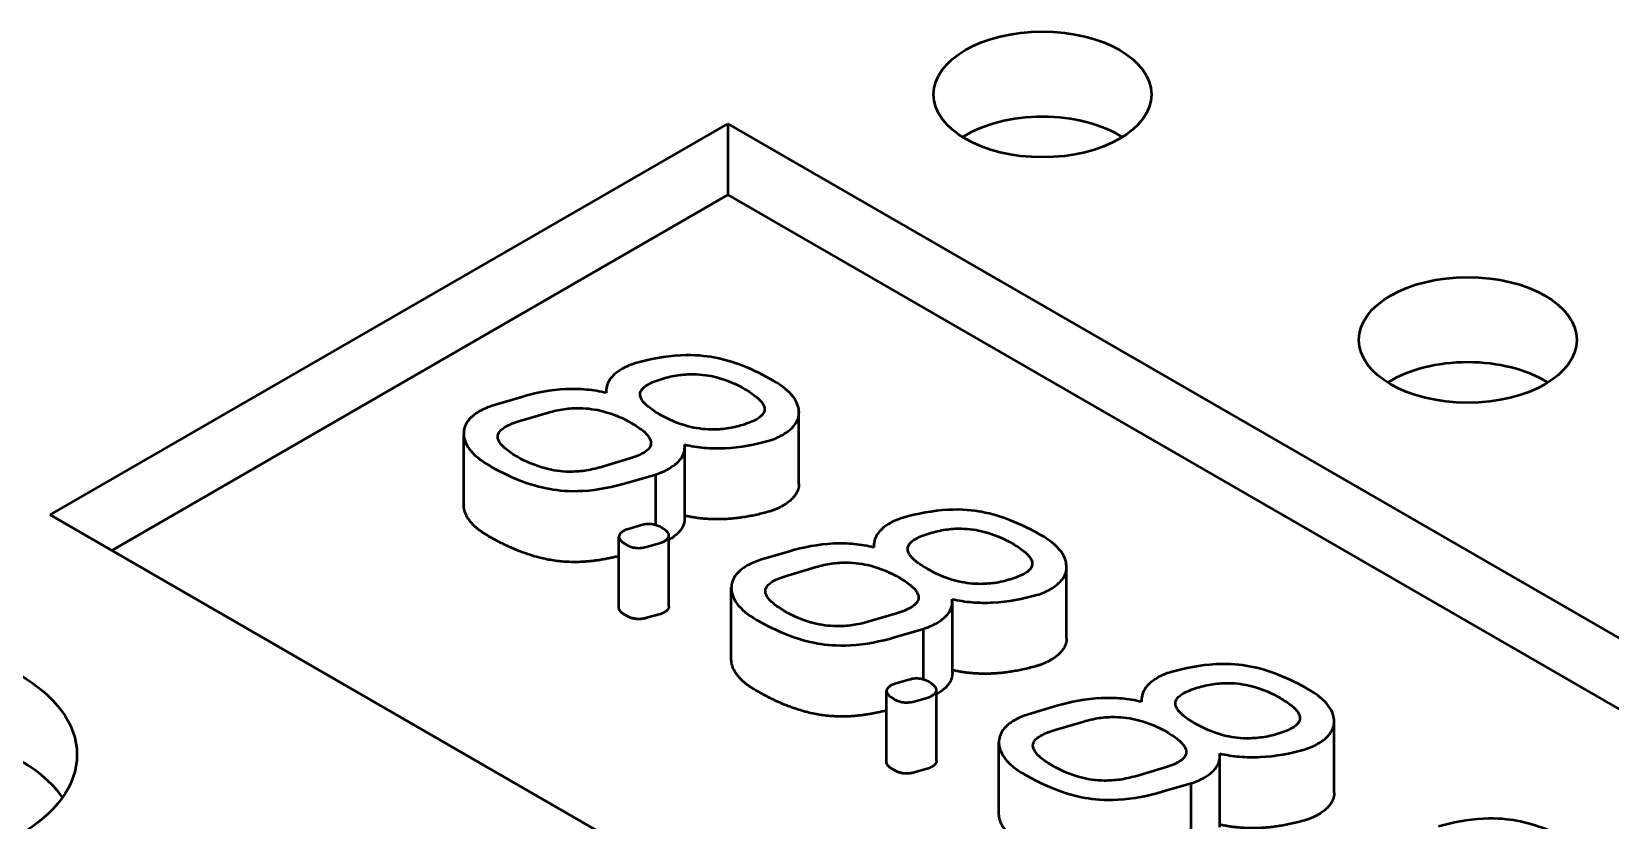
# Model space of a CAD drawing. Header units: millimetres. Extents: x 2121 to 4904, y 892 to 1933.
# Drawn here: x 3122.49 to 3136.08, y 1711.74 to 1718.53 of the extents above; entities that cross this region are included whole.
import ezdxf

# ---------------------------------------------------------------- set-up
doc = ezdxf.new("R2010")
doc.units = ezdxf.units.MM
doc.header["$LTSCALE"] = 1.8
doc.layers.add('외형선(ISO)', color=7, linetype='Continuous', lineweight=50)

msp = doc.modelspace()

# ---------------------------------------------------------------- linework, layer by layer
at = {"layer": '외형선(ISO)', "color": 7}
for p, q in [((3122.65, 1714.37), (3128.484, 1717.739)), ((3128.484, 1717.739), (3141.742, 1710.084)), ((3128.484, 1717.739), (3128.484, 1717.126)), ((3123.181, 1714.064), (3128.484, 1717.126)), ((3128.484, 1717.126), (3141.212, 1709.778)), ((3127.438, 1715.42), (3127.438, 1715.435)), ((3126.71, 1715.385), (3126.463, 1715.312)), ((3126.693, 1715.179), (3126.941, 1715.252)), ((3129.097, 1714.638), (3129.097, 1715.251)), ((3126.21, 1714.46), (3126.21, 1715.072)), ((3128.113, 1714.341), (3128.113, 1714.953)), ((3127.633, 1714.852), (3127.386, 1714.779)), ((3127.616, 1714.646), (3127.865, 1714.719)), ((3127.865, 1714.281), (3127.865, 1714.719)), ((3135.909, 1706.716), (3122.65, 1714.37)), ((3127.74, 1714.281), (3127.619, 1714.245)), ((3127.977, 1713.58), (3127.977, 1714.192)), ((3127.547, 1713.57), (3127.547, 1714.183)), ((3127.784, 1714.094), (3127.906, 1714.129)), ((3129.015, 1714.055), (3128.767, 1713.982)), ((3129.742, 1714.09), (3129.742, 1714.104)), ((3128.998, 1713.849), (3129.245, 1713.922)), ((3131.402, 1713.308), (3131.402, 1713.92)), ((3128.514, 1713.13), (3128.514, 1713.742)), ((3127.906, 1713.516), (3127.784, 1713.482)), ((3129.937, 1713.522), (3129.69, 1713.449)), ((3130.418, 1713.01), (3130.418, 1713.623)), ((3129.92, 1713.316), (3130.169, 1713.388)), ((3130.169, 1712.951), (3130.169, 1713.388)), ((3129.851, 1712.24), (3129.851, 1712.852)), ((3130.044, 1712.95), (3129.923, 1712.914)), ((3130.281, 1712.249), (3130.281, 1712.862)), ((3130.089, 1712.764), (3130.211, 1712.798)), ((3131.319, 1712.724), (3131.072, 1712.651)), ((3132.046, 1712.759), (3132.046, 1712.774)), ((3131.302, 1712.518), (3131.549, 1712.591)), ((3133.706, 1711.977), (3133.706, 1712.59)), ((3130.819, 1711.799), (3130.819, 1712.411)), ((3132.722, 1711.68), (3132.722, 1712.292)), ((3130.211, 1712.186), (3130.089, 1712.151)), ((3132.242, 1712.192), (3131.994, 1712.118)), ((3132.225, 1711.986), (3132.473, 1712.058)), ((3132.473, 1711.621), (3132.473, 1712.058))]:
    msp.add_line(p, q, dxfattribs=at)
for centre, major_axis in [((3131.194, 1717.992), (0.938, 0)), ((3134.856, 1715.877), (0.938, 0)), ((3121.192, 1712.304), (1.688, 0))]:
    msp.add_ellipse(centre, major_axis=major_axis, ratio=0.57735, dxfattribs=at)
for centre, major_axis, start_param, end_param in [((3131.194, 1717.257), (-0.938, 0), 3.887751, 5.537027), ((3134.856, 1715.143), (-0.938, 0), 3.887751, 5.537027), ((3121.192, 1711.569), (1.688, 0), 0.386689, 1.273311)]:
    msp.add_ellipse(centre, major_axis=major_axis, ratio=0.57735, start_param=start_param, end_param=end_param, dxfattribs=at)
for points, degree, knots in [([(3128.877, 1715.526), (3128.797, 1715.572), (3128.709, 1715.617), (3128.537, 1715.684), (3128.453, 1715.71), (3128.296, 1715.738), (3128.201, 1715.75), (3127.942, 1715.737), (3127.811, 1715.711), (3127.69, 1715.676)], 3, [-0.2492526, -0.2492526, -0.2492526, -0.2492526, -0.1695753, -0.1695753, -0.1037794, -0.1037794, -0.0540017, -0.0540017, 0, 0, 0, 0]), ([(3127.574, 1715.627), (3127.55, 1715.613), (3127.528, 1715.598), (3127.492, 1715.566), (3127.477, 1715.549), (3127.443, 1715.495), (3127.435, 1715.458), (3127.438, 1715.42)], 3, [-0.05306697, -0.05306697, -0.05306697, -0.05306697, -0.03943906, -0.03943906, -0.02626191, -0.02626191, 0, 0, 0, 0]), ([(3127.69, 1715.676), (3127.67, 1715.67), (3127.65, 1715.664), (3127.611, 1715.647), (3127.592, 1715.637), (3127.574, 1715.627)], 3, [-0.01923036, -0.01923036, -0.01923036, -0.01923036, -0.01013747, -0.01013747, 0, 0, 0, 0]), ([(3127.92, 1715.543), (3127.964, 1715.556), (3128.009, 1715.567), (3128.101, 1715.58), (3128.145, 1715.583), (3128.259, 1715.581), (3128.325, 1715.572), (3128.479, 1715.532), (3128.56, 1715.495), (3128.631, 1715.454)], 3, [-0.1051104, -0.1051104, -0.1051104, -0.1051104, -0.0856042, -0.0856042, -0.0673949, -0.0673949, -0.040092, -0.040092, 0, 0, 0, 0]), ([(3127.438, 1715.42), (3127.384, 1715.434), (3127.327, 1715.443), (3127.21, 1715.454), (3127.15, 1715.455), (3126.958, 1715.446), (3126.829, 1715.42), (3126.71, 1715.385)], 3, [-0.100957, -0.100957, -0.100957, -0.100957, -0.0772493, -0.0772493, -0.0533747, -0.0533747, 0, 0, 0, 0]), ([(3127.897, 1715.235), (3127.863, 1715.255), (3127.829, 1715.277), (3127.779, 1715.318), (3127.758, 1715.339), (3127.736, 1715.375), (3127.73, 1715.391), (3127.73, 1715.422), (3127.735, 1715.436), (3127.758, 1715.467), (3127.776, 1715.481), (3127.798, 1715.494)], 3, [-0.06908407, -0.06908407, -0.06908407, -0.06908407, -0.0495896, -0.0495896, -0.03407812, -0.03407812, -0.02283564, -0.02283564, -0.01249575, -0.01249575, 0, 0, 0, 0]), ([(3127.798, 1715.494), (3127.814, 1715.503), (3127.832, 1715.511), (3127.873, 1715.528), (3127.897, 1715.536), (3127.92, 1715.543)], 3, [-0.01971232, -0.01971232, -0.01971232, -0.01971232, -0.0107891, -0.0107891, 0, 0, 0, 0]), ([(3128.631, 1715.454), (3128.666, 1715.434), (3128.701, 1715.411), (3128.752, 1715.369), (3128.773, 1715.349), (3128.795, 1715.312), (3128.801, 1715.296), (3128.801, 1715.265), (3128.796, 1715.251), (3128.774, 1715.22), (3128.755, 1715.206), (3128.733, 1715.193)], 3, [-0.06957685, -0.06957685, -0.06957685, -0.06957685, -0.04972908, -0.04972908, -0.03398166, -0.03398166, -0.02271437, -0.02271437, -0.01241075, -0.01241075, 0, 0, 0, 0]), ([(3128.957, 1715.06), (3129.003, 1715.087), (3129.04, 1715.117), (3129.087, 1715.184), (3129.098, 1715.218), (3129.097, 1715.284), (3129.089, 1715.33), (3129.01, 1715.438), (3128.949, 1715.485), (3128.877, 1715.526)], 3, [-0.1759804, -0.1759804, -0.1759804, -0.1759804, -0.1269658, -0.1269658, -0.0809876, -0.0809876, -0.0404742, -0.0404742, 0, 0, 0, 0]), ([(3126.463, 1715.312), (3126.442, 1715.306), (3126.422, 1715.299), (3126.383, 1715.282), (3126.365, 1715.273), (3126.347, 1715.263)], 3, [-0.01927353, -0.01927353, -0.01927353, -0.01927353, -0.00987909, -0.00987909, 0, 0, 0, 0]), ([(3126.941, 1715.252), (3126.984, 1715.265), (3127.029, 1715.275), (3127.12, 1715.288), (3127.164, 1715.291), (3127.279, 1715.289), (3127.346, 1715.279), (3127.502, 1715.239), (3127.584, 1715.202), (3127.656, 1715.16)], 3, [-0.1057103, -0.1057103, -0.1057103, -0.1057103, -0.0864105, -0.0864105, -0.0683639, -0.0683639, -0.0405221, -0.0405221, 0, 0, 0, 0]), ([(3126.347, 1715.263), (3126.303, 1715.237), (3126.268, 1715.208), (3126.22, 1715.142), (3126.21, 1715.107), (3126.21, 1715.038), (3126.218, 1714.992), (3126.297, 1714.885), (3126.357, 1714.838), (3126.427, 1714.797)], 3, [-0.1709096, -0.1709096, -0.1709096, -0.1709096, -0.125717, -0.125717, -0.0805637, -0.0805637, -0.0399393, -0.0399393, 0, 0, 0, 0]), ([(3126.571, 1715.13), (3126.588, 1715.14), (3126.606, 1715.148), (3126.647, 1715.165), (3126.67, 1715.172), (3126.693, 1715.179)], 3, [-0.01989755, -0.01989755, -0.01989755, -0.01989755, -0.01044879, -0.01044879, 0, 0, 0, 0]), ([(3127.656, 1715.16), (3127.69, 1715.14), (3127.724, 1715.119), (3127.775, 1715.077), (3127.795, 1715.057), (3127.817, 1715.021), (3127.823, 1715.005), (3127.823, 1714.974), (3127.818, 1714.959), (3127.796, 1714.929), (3127.777, 1714.914), (3127.755, 1714.902)], 3, [-0.06908407, -0.06908407, -0.06908407, -0.06908407, -0.0495896, -0.0495896, -0.03407812, -0.03407812, -0.02283564, -0.02283564, -0.01249575, -0.01249575, 0, 0, 0, 0]), ([(3128.611, 1715.144), (3128.568, 1715.131), (3128.523, 1715.121), (3128.431, 1715.107), (3128.387, 1715.104), (3128.272, 1715.106), (3128.207, 1715.116), (3128.052, 1715.156), (3127.969, 1715.194), (3127.897, 1715.235)], 3, [-0.105604, -0.105604, -0.105604, -0.105604, -0.0861489, -0.0861489, -0.0679576, -0.0679576, -0.0405215, -0.0405215, 0, 0, 0, 0]), ([(3128.733, 1715.193), (3128.718, 1715.184), (3128.699, 1715.176), (3128.659, 1715.16), (3128.635, 1715.152), (3128.611, 1715.144)], 3, [-0.01971232, -0.01971232, -0.01971232, -0.01971232, -0.0107891, -0.0107891, 0, 0, 0, 0]), ([(3126.673, 1714.869), (3126.638, 1714.89), (3126.604, 1714.912), (3126.552, 1714.954), (3126.532, 1714.974), (3126.509, 1715.011), (3126.503, 1715.027), (3126.504, 1715.058), (3126.509, 1715.073), (3126.531, 1715.103), (3126.549, 1715.117), (3126.571, 1715.13)], 3, [-0.06957685, -0.06957685, -0.06957685, -0.06957685, -0.04972908, -0.04972908, -0.03398166, -0.03398166, -0.02271437, -0.02271437, -0.01241075, -0.01241075, 0, 0, 0, 0]), ([(3128.112, 1714.976), (3128.167, 1714.963), (3128.224, 1714.954), (3128.341, 1714.944), (3128.401, 1714.943), (3128.593, 1714.952), (3128.722, 1714.977), (3128.842, 1715.011)], 3, [-0.1009025, -0.1009025, -0.1009025, -0.1009025, -0.0772262, -0.0772262, -0.0533057, -0.0533057, 0, 0, 0, 0]), ([(3128.842, 1715.011), (3128.862, 1715.017), (3128.882, 1715.024), (3128.921, 1715.041), (3128.94, 1715.05), (3128.957, 1715.06)], 3, [-0.01925722, -0.01925722, -0.01925722, -0.01925722, -0.01001082, -0.01001082, 0, 0, 0, 0]), ([(3127.755, 1714.902), (3127.738, 1714.892), (3127.72, 1714.883), (3127.679, 1714.867), (3127.656, 1714.859), (3127.633, 1714.852)], 3, [-0.01989755, -0.01989755, -0.01989755, -0.01989755, -0.01044879, -0.01044879, 0, 0, 0, 0]), ([(3127.979, 1714.769), (3128.005, 1714.783), (3128.028, 1714.8), (3128.066, 1714.834), (3128.08, 1714.852), (3128.111, 1714.905), (3128.117, 1714.94), (3128.112, 1714.976)], 3, [-0.05306065, -0.05306065, -0.05306065, -0.05306065, -0.03856375, -0.03856375, -0.02470731, -0.02470731, 0, 0, 0, 0]), ([(3126.427, 1714.797), (3126.509, 1714.75), (3126.6, 1714.704), (3126.776, 1714.636), (3126.863, 1714.61), (3127.024, 1714.581), (3127.118, 1714.571), (3127.369, 1714.585), (3127.498, 1714.612), (3127.616, 1714.646)], 3, [-0.2396282, -0.2396282, -0.2396282, -0.2396282, -0.1637242, -0.1637242, -0.1009864, -0.1009864, -0.0530192, -0.0530192, 0, 0, 0, 0]), ([(3127.386, 1714.779), (3127.342, 1714.767), (3127.297, 1714.757), (3127.206, 1714.744), (3127.162, 1714.741), (3127.047, 1714.742), (3126.981, 1714.752), (3126.826, 1714.792), (3126.744, 1714.829), (3126.673, 1714.869)], 3, [-0.1052151, -0.1052151, -0.1052151, -0.1052151, -0.0858617, -0.0858617, -0.0677944, -0.0677944, -0.0400855, -0.0400855, 0, 0, 0, 0]), ([(3127.865, 1714.719), (3127.885, 1714.725), (3127.905, 1714.732), (3127.943, 1714.749), (3127.962, 1714.759), (3127.979, 1714.769)], 3, [-0.01920575, -0.01920575, -0.01920575, -0.01920575, -0.00986769, -0.00986769, 0, 0, 0, 0]), ([(3126.427, 1714.185), (3126.234, 1714.296), (3126.21, 1714.444), (3126.21, 1714.46)], 2, [0, 0, 0, 1, 1.121739, 1.121739, 1.121739]), ([(3129.994, 1714.346), (3129.974, 1714.34), (3129.954, 1714.333), (3129.916, 1714.317), (3129.896, 1714.307), (3129.879, 1714.297)], 3, [-0.01923036, -0.01923036, -0.01923036, -0.01923036, -0.01013747, -0.01013747, 0, 0, 0, 0]), ([(3131.181, 1714.196), (3131.101, 1714.242), (3131.013, 1714.286), (3130.842, 1714.353), (3130.757, 1714.379), (3130.601, 1714.408), (3130.505, 1714.42), (3130.247, 1714.406), (3130.115, 1714.38), (3129.994, 1714.346)], 3, [-0.2492526, -0.2492526, -0.2492526, -0.2492526, -0.1695753, -0.1695753, -0.1037794, -0.1037794, -0.0540017, -0.0540017, 0, 0, 0, 0]), ([(3127.588, 1714.232), (3127.58, 1714.228), (3127.572, 1714.222), (3127.56, 1714.212), (3127.556, 1714.207), (3127.548, 1714.194), (3127.546, 1714.186), (3127.548, 1714.169), (3127.553, 1714.161), (3127.572, 1714.139), (3127.59, 1714.126), (3127.608, 1714.115)], 3, [-0.03089014, -0.03089014, -0.03089014, -0.03089014, -0.0262839, -0.0262839, -0.02217317, -0.02217317, -0.01685765, -0.01685765, -0.01049185, -0.01049185, 0, 0, 0, 0]), ([(3127.619, 1714.245), (3127.614, 1714.244), (3127.609, 1714.242), (3127.599, 1714.238), (3127.593, 1714.235), (3127.588, 1714.232)], 3, [-0.004992203, -0.004992203, -0.004992203, -0.004992203, -0.002805938, -0.002805938, 0, 0, 0, 0]), ([(3127.916, 1714.259), (3127.904, 1714.266), (3127.892, 1714.272), (3127.866, 1714.281), (3127.854, 1714.285), (3127.825, 1714.29), (3127.809, 1714.291), (3127.774, 1714.289), (3127.756, 1714.286), (3127.74, 1714.281)], 3, [-0.02611737, -0.02611737, -0.02611737, -0.02611737, -0.01964564, -0.01964564, -0.01398276, -0.01398276, -0.0075646, -0.0075646, 0, 0, 0, 0]), ([(3127.936, 1714.142), (3127.944, 1714.147), (3127.952, 1714.152), (3127.964, 1714.163), (3127.968, 1714.168), (3127.976, 1714.181), (3127.978, 1714.188), (3127.976, 1714.205), (3127.971, 1714.214), (3127.952, 1714.236), (3127.934, 1714.248), (3127.916, 1714.259)], 3, [-0.03089014, -0.03089014, -0.03089014, -0.03089014, -0.0262839, -0.0262839, -0.02217317, -0.02217317, -0.01685765, -0.01685765, -0.01049185, -0.01049185, 0, 0, 0, 0]), ([(3129.879, 1714.297), (3129.854, 1714.283), (3129.833, 1714.268), (3129.796, 1714.235), (3129.782, 1714.218), (3129.748, 1714.165), (3129.74, 1714.127), (3129.743, 1714.09)], 3, [-0.05306697, -0.05306697, -0.05306697, -0.05306697, -0.03943906, -0.03943906, -0.02626191, -0.02626191, 0, 0, 0, 0]), ([(3130.103, 1714.164), (3130.118, 1714.173), (3130.136, 1714.181), (3130.177, 1714.197), (3130.201, 1714.205), (3130.225, 1714.213)], 3, [-0.01971232, -0.01971232, -0.01971232, -0.01971232, -0.0107891, -0.0107891, 0, 0, 0, 0]), ([(3130.225, 1714.213), (3130.268, 1714.226), (3130.313, 1714.236), (3130.405, 1714.25), (3130.45, 1714.253), (3130.564, 1714.251), (3130.629, 1714.241), (3130.783, 1714.202), (3130.865, 1714.164), (3130.936, 1714.123)], 3, [-0.1051104, -0.1051104, -0.1051104, -0.1051104, -0.0856042, -0.0856042, -0.0673949, -0.0673949, -0.040092, -0.040092, 0, 0, 0, 0]), ([(3131.262, 1713.73), (3131.307, 1713.756), (3131.344, 1713.786), (3131.392, 1713.853), (3131.402, 1713.887), (3131.401, 1713.953), (3131.393, 1714), (3131.314, 1714.107), (3131.253, 1714.154), (3131.181, 1714.196)], 3, [-0.1759804, -0.1759804, -0.1759804, -0.1759804, -0.1269658, -0.1269658, -0.0809876, -0.0809876, -0.0404742, -0.0404742, 0, 0, 0, 0]), ([(3127.547, 1714.015), (3127.255, 1713.941), (3126.73, 1714.01), (3126.427, 1714.185)], 2, [0.104573, 0.104573, 0.104573, 1, 2, 2, 2]), ([(3127.608, 1714.115), (3127.619, 1714.109), (3127.631, 1714.103), (3127.655, 1714.094), (3127.667, 1714.091), (3127.696, 1714.085), (3127.712, 1714.084), (3127.748, 1714.086), (3127.767, 1714.089), (3127.784, 1714.094)], 3, [-0.02605506, -0.02605506, -0.02605506, -0.02605506, -0.01989248, -0.01989248, -0.01444439, -0.01444439, -0.0078256, -0.0078256, 0, 0, 0, 0]), ([(3127.906, 1714.129), (3127.911, 1714.13), (3127.916, 1714.132), (3127.925, 1714.136), (3127.931, 1714.139), (3127.936, 1714.142)], 3, [-0.004892519, -0.004892519, -0.004892519, -0.004892519, -0.002791626, -0.002791626, 0, 0, 0, 0]), ([(3129.743, 1714.09), (3129.688, 1714.103), (3129.632, 1714.113), (3129.514, 1714.124), (3129.455, 1714.125), (3129.262, 1714.116), (3129.133, 1714.09), (3129.015, 1714.055)], 3, [-0.100957, -0.100957, -0.100957, -0.100957, -0.0772493, -0.0772493, -0.0533747, -0.0533747, 0, 0, 0, 0]), ([(3130.202, 1713.905), (3130.167, 1713.925), (3130.133, 1713.947), (3130.083, 1713.988), (3130.063, 1714.008), (3130.04, 1714.044), (3130.035, 1714.06), (3130.035, 1714.092), (3130.04, 1714.106), (3130.062, 1714.136), (3130.081, 1714.151), (3130.103, 1714.164)], 3, [-0.06908407, -0.06908407, -0.06908407, -0.06908407, -0.0495896, -0.0495896, -0.03407812, -0.03407812, -0.02283564, -0.02283564, -0.01249575, -0.01249575, 0, 0, 0, 0]), ([(3130.936, 1714.123), (3130.971, 1714.103), (3131.005, 1714.081), (3131.056, 1714.039), (3131.077, 1714.018), (3131.1, 1713.982), (3131.105, 1713.966), (3131.105, 1713.935), (3131.1, 1713.92), (3131.078, 1713.89), (3131.06, 1713.876), (3131.038, 1713.863)], 3, [-0.06957685, -0.06957685, -0.06957685, -0.06957685, -0.04972908, -0.04972908, -0.03398166, -0.03398166, -0.02271437, -0.02271437, -0.01241075, -0.01241075, 0, 0, 0, 0]), ([(3128.651, 1713.933), (3128.607, 1713.907), (3128.572, 1713.878), (3128.524, 1713.811), (3128.514, 1713.776), (3128.515, 1713.708), (3128.523, 1713.661), (3128.601, 1713.554), (3128.661, 1713.508), (3128.732, 1713.467)], 3, [-0.1709096, -0.1709096, -0.1709096, -0.1709096, -0.125717, -0.125717, -0.0805637, -0.0805637, -0.0399393, -0.0399393, 0, 0, 0, 0]), ([(3128.767, 1713.982), (3128.746, 1713.976), (3128.726, 1713.968), (3128.688, 1713.952), (3128.669, 1713.943), (3128.651, 1713.933)], 3, [-0.01927353, -0.01927353, -0.01927353, -0.01927353, -0.00987909, -0.00987909, 0, 0, 0, 0]), ([(3129.245, 1713.922), (3129.288, 1713.934), (3129.333, 1713.945), (3129.424, 1713.957), (3129.468, 1713.96), (3129.583, 1713.959), (3129.65, 1713.949), (3129.806, 1713.909), (3129.889, 1713.871), (3129.96, 1713.83)], 3, [-0.1057103, -0.1057103, -0.1057103, -0.1057103, -0.0864105, -0.0864105, -0.0683639, -0.0683639, -0.0405221, -0.0405221, 0, 0, 0, 0]), ([(3128.978, 1713.539), (3128.943, 1713.559), (3128.908, 1713.582), (3128.857, 1713.624), (3128.836, 1713.644), (3128.814, 1713.681), (3128.808, 1713.697), (3128.808, 1713.728), (3128.813, 1713.742), (3128.835, 1713.772), (3128.854, 1713.787), (3128.876, 1713.8)], 3, [-0.06957685, -0.06957685, -0.06957685, -0.06957685, -0.04972908, -0.04972908, -0.03398166, -0.03398166, -0.02271437, -0.02271437, -0.01241075, -0.01241075, 0, 0, 0, 0]), ([(3128.876, 1713.8), (3128.892, 1713.809), (3128.911, 1713.818), (3128.951, 1713.834), (3128.974, 1713.842), (3128.998, 1713.849)], 3, [-0.01989755, -0.01989755, -0.01989755, -0.01989755, -0.01044879, -0.01044879, 0, 0, 0, 0]), ([(3129.96, 1713.83), (3129.995, 1713.81), (3130.029, 1713.788), (3130.079, 1713.747), (3130.099, 1713.727), (3130.122, 1713.69), (3130.127, 1713.674), (3130.127, 1713.643), (3130.122, 1713.629), (3130.1, 1713.598), (3130.081, 1713.584), (3130.059, 1713.571)], 3, [-0.06908407, -0.06908407, -0.06908407, -0.06908407, -0.0495896, -0.0495896, -0.03407812, -0.03407812, -0.02283564, -0.02283564, -0.01249575, -0.01249575, 0, 0, 0, 0]), ([(3130.916, 1713.814), (3130.872, 1713.801), (3130.827, 1713.79), (3130.736, 1713.777), (3130.691, 1713.774), (3130.577, 1713.776), (3130.511, 1713.786), (3130.356, 1713.826), (3130.273, 1713.864), (3130.202, 1713.905)], 3, [-0.105604, -0.105604, -0.105604, -0.105604, -0.0861489, -0.0861489, -0.0679576, -0.0679576, -0.0405215, -0.0405215, 0, 0, 0, 0]), ([(3131.038, 1713.863), (3131.022, 1713.854), (3131.004, 1713.846), (3130.963, 1713.829), (3130.939, 1713.821), (3130.916, 1713.814)], 3, [-0.01971232, -0.01971232, -0.01971232, -0.01971232, -0.0107891, -0.0107891, 0, 0, 0, 0]), ([(3130.416, 1713.645), (3130.471, 1713.632), (3130.528, 1713.623), (3130.646, 1713.613), (3130.705, 1713.612), (3130.898, 1713.622), (3131.026, 1713.647), (3131.146, 1713.681)], 3, [-0.1009025, -0.1009025, -0.1009025, -0.1009025, -0.0772262, -0.0772262, -0.0533057, -0.0533057, 0, 0, 0, 0]), ([(3131.146, 1713.681), (3131.167, 1713.687), (3131.186, 1713.694), (3131.225, 1713.71), (3131.244, 1713.72), (3131.262, 1713.73)], 3, [-0.01925722, -0.01925722, -0.01925722, -0.01925722, -0.01001082, -0.01001082, 0, 0, 0, 0]), ([(3129.69, 1713.449), (3129.647, 1713.436), (3129.602, 1713.426), (3129.511, 1713.413), (3129.466, 1713.41), (3129.351, 1713.412), (3129.285, 1713.421), (3129.13, 1713.461), (3129.048, 1713.498), (3128.978, 1713.539)], 3, [-0.1052151, -0.1052151, -0.1052151, -0.1052151, -0.0858617, -0.0858617, -0.0677944, -0.0677944, -0.0400855, -0.0400855, 0, 0, 0, 0]), ([(3130.059, 1713.571), (3130.043, 1713.562), (3130.024, 1713.553), (3129.983, 1713.536), (3129.961, 1713.529), (3129.937, 1713.522)], 3, [-0.01989755, -0.01989755, -0.01989755, -0.01989755, -0.01044879, -0.01044879, 0, 0, 0, 0]), ([(3130.283, 1713.438), (3130.309, 1713.453), (3130.332, 1713.469), (3130.37, 1713.504), (3130.385, 1713.522), (3130.415, 1713.575), (3130.421, 1713.61), (3130.416, 1713.645)], 3, [-0.05306065, -0.05306065, -0.05306065, -0.05306065, -0.03856375, -0.03856375, -0.02470731, -0.02470731, 0, 0, 0, 0]), ([(3128.732, 1713.467), (3128.814, 1713.419), (3128.904, 1713.374), (3129.08, 1713.306), (3129.167, 1713.28), (3129.329, 1713.251), (3129.422, 1713.241), (3129.674, 1713.255), (3129.802, 1713.281), (3129.92, 1713.316)], 3, [-0.2396282, -0.2396282, -0.2396282, -0.2396282, -0.1637242, -0.1637242, -0.1009864, -0.1009864, -0.0530192, -0.0530192, 0, 0, 0, 0]), ([(3130.169, 1713.388), (3130.19, 1713.395), (3130.209, 1713.402), (3130.248, 1713.419), (3130.266, 1713.428), (3130.283, 1713.438)], 3, [-0.01920575, -0.01920575, -0.01920575, -0.01920575, -0.00986769, -0.00986769, 0, 0, 0, 0]), ([(3128.732, 1712.854), (3128.539, 1712.966), (3128.514, 1713.114), (3128.514, 1713.13)], 2, [0, 0, 0, 1, 1.121739, 1.121739, 1.121739]), ([(3132.299, 1713.015), (3132.278, 1713.01), (3132.259, 1713.003), (3132.22, 1712.986), (3132.201, 1712.977), (3132.183, 1712.966)], 3, [-0.01923036, -0.01923036, -0.01923036, -0.01923036, -0.01013747, -0.01013747, 0, 0, 0, 0]), ([(3133.486, 1712.865), (3133.406, 1712.912), (3133.317, 1712.956), (3133.146, 1713.023), (3133.062, 1713.049), (3132.905, 1713.078), (3132.81, 1713.089), (3132.551, 1713.076), (3132.42, 1713.05), (3132.299, 1713.015)], 3, [-0.2492526, -0.2492526, -0.2492526, -0.2492526, -0.1695753, -0.1695753, -0.1037794, -0.1037794, -0.0540017, -0.0540017, 0, 0, 0, 0]), ([(3129.851, 1712.685), (3129.559, 1712.61), (3129.035, 1712.679), (3128.732, 1712.854)], 2, [0.104573, 0.104573, 0.104573, 1, 2, 2, 2]), ([(3129.892, 1712.902), (3129.884, 1712.897), (3129.877, 1712.892), (3129.865, 1712.882), (3129.86, 1712.876), (3129.852, 1712.863), (3129.851, 1712.856), (3129.853, 1712.839), (3129.858, 1712.83), (3129.876, 1712.808), (3129.894, 1712.796), (3129.913, 1712.785)], 3, [-0.03089014, -0.03089014, -0.03089014, -0.03089014, -0.0262839, -0.0262839, -0.02217317, -0.02217317, -0.01685765, -0.01685765, -0.01049185, -0.01049185, 0, 0, 0, 0]), ([(3129.923, 1712.914), (3129.918, 1712.913), (3129.913, 1712.912), (3129.903, 1712.908), (3129.897, 1712.905), (3129.892, 1712.902)], 3, [-0.004992203, -0.004992203, -0.004992203, -0.004992203, -0.002805938, -0.002805938, 0, 0, 0, 0]), ([(3130.22, 1712.929), (3130.209, 1712.935), (3130.196, 1712.941), (3130.171, 1712.951), (3130.158, 1712.955), (3130.129, 1712.96), (3130.113, 1712.961), (3130.079, 1712.959), (3130.061, 1712.955), (3130.044, 1712.95)], 3, [-0.02611737, -0.02611737, -0.02611737, -0.02611737, -0.01964564, -0.01964564, -0.01398276, -0.01398276, -0.0075646, -0.0075646, 0, 0, 0, 0]), ([(3130.24, 1712.812), (3130.248, 1712.817), (3130.256, 1712.822), (3130.268, 1712.832), (3130.273, 1712.837), (3130.28, 1712.85), (3130.282, 1712.858), (3130.28, 1712.875), (3130.275, 1712.884), (3130.257, 1712.905), (3130.239, 1712.918), (3130.22, 1712.929)], 3, [-0.03089014, -0.03089014, -0.03089014, -0.03089014, -0.0262839, -0.0262839, -0.02217317, -0.02217317, -0.01685765, -0.01685765, -0.01049185, -0.01049185, 0, 0, 0, 0]), ([(3132.183, 1712.966), (3132.159, 1712.952), (3132.137, 1712.937), (3132.101, 1712.905), (3132.086, 1712.888), (3132.052, 1712.834), (3132.044, 1712.797), (3132.047, 1712.759)], 3, [-0.05306697, -0.05306697, -0.05306697, -0.05306697, -0.03943906, -0.03943906, -0.02626191, -0.02626191, 0, 0, 0, 0]), ([(3132.506, 1712.574), (3132.472, 1712.594), (3132.438, 1712.616), (3132.387, 1712.657), (3132.367, 1712.678), (3132.345, 1712.714), (3132.339, 1712.73), (3132.339, 1712.761), (3132.344, 1712.776), (3132.366, 1712.806), (3132.385, 1712.82), (3132.407, 1712.833)], 3, [-0.06908407, -0.06908407, -0.06908407, -0.06908407, -0.0495896, -0.0495896, -0.03407812, -0.03407812, -0.02283564, -0.02283564, -0.01249575, -0.01249575, 0, 0, 0, 0]), ([(3132.407, 1712.833), (3132.423, 1712.842), (3132.441, 1712.851), (3132.481, 1712.867), (3132.505, 1712.875), (3132.529, 1712.882)], 3, [-0.01971232, -0.01971232, -0.01971232, -0.01971232, -0.0107891, -0.0107891, 0, 0, 0, 0]), ([(3132.529, 1712.882), (3132.572, 1712.895), (3132.618, 1712.906), (3132.709, 1712.919), (3132.754, 1712.922), (3132.868, 1712.921), (3132.933, 1712.911), (3133.087, 1712.871), (3133.169, 1712.834), (3133.24, 1712.793)], 3, [-0.1051104, -0.1051104, -0.1051104, -0.1051104, -0.0856042, -0.0856042, -0.0673949, -0.0673949, -0.040092, -0.040092, 0, 0, 0, 0]), ([(3133.566, 1712.4), (3133.612, 1712.426), (3133.649, 1712.456), (3133.696, 1712.523), (3133.706, 1712.557), (3133.706, 1712.623), (3133.697, 1712.669), (3133.618, 1712.777), (3133.557, 1712.824), (3133.486, 1712.865)], 3, [-0.1759804, -0.1759804, -0.1759804, -0.1759804, -0.1269658, -0.1269658, -0.0809876, -0.0809876, -0.0404742, -0.0404742, 0, 0, 0, 0]), ([(3129.913, 1712.785), (3129.923, 1712.779), (3129.935, 1712.773), (3129.96, 1712.764), (3129.972, 1712.76), (3130, 1712.755), (3130.017, 1712.754), (3130.053, 1712.755), (3130.071, 1712.759), (3130.089, 1712.764)], 3, [-0.02605506, -0.02605506, -0.02605506, -0.02605506, -0.01989248, -0.01989248, -0.01444439, -0.01444439, -0.0078256, -0.0078256, 0, 0, 0, 0]), ([(3130.211, 1712.798), (3130.216, 1712.8), (3130.22, 1712.802), (3130.23, 1712.806), (3130.235, 1712.809), (3130.24, 1712.812)], 3, [-0.004892519, -0.004892519, -0.004892519, -0.004892519, -0.002791626, -0.002791626, 0, 0, 0, 0]), ([(3132.047, 1712.759), (3131.992, 1712.773), (3131.936, 1712.782), (3131.818, 1712.793), (3131.759, 1712.794), (3131.566, 1712.785), (3131.438, 1712.759), (3131.319, 1712.724)], 3, [-0.100957, -0.100957, -0.100957, -0.100957, -0.0772493, -0.0772493, -0.0533747, -0.0533747, 0, 0, 0, 0]), ([(3133.24, 1712.793), (3133.275, 1712.773), (3133.31, 1712.751), (3133.361, 1712.709), (3133.381, 1712.688), (3133.404, 1712.651), (3133.41, 1712.635), (3133.41, 1712.604), (3133.405, 1712.59), (3133.382, 1712.56), (3133.364, 1712.545), (3133.342, 1712.533)], 3, [-0.06957685, -0.06957685, -0.06957685, -0.06957685, -0.04972908, -0.04972908, -0.03398166, -0.03398166, -0.02271437, -0.02271437, -0.01241075, -0.01241075, 0, 0, 0, 0]), ([(3130.956, 1712.602), (3130.912, 1712.577), (3130.876, 1712.548), (3130.829, 1712.481), (3130.818, 1712.446), (3130.819, 1712.377), (3130.827, 1712.331), (3130.906, 1712.224), (3130.966, 1712.177), (3131.036, 1712.136)], 3, [-0.1709096, -0.1709096, -0.1709096, -0.1709096, -0.125717, -0.125717, -0.0805637, -0.0805637, -0.0399393, -0.0399393, 0, 0, 0, 0]), ([(3131.072, 1712.651), (3131.051, 1712.645), (3131.031, 1712.638), (3130.992, 1712.622), (3130.973, 1712.612), (3130.956, 1712.602)], 3, [-0.01927353, -0.01927353, -0.01927353, -0.01927353, -0.00987909, -0.00987909, 0, 0, 0, 0]), ([(3131.549, 1712.591), (3131.592, 1712.604), (3131.637, 1712.614), (3131.728, 1712.627), (3131.773, 1712.63), (3131.888, 1712.628), (3131.954, 1712.619), (3132.111, 1712.578), (3132.193, 1712.541), (3132.265, 1712.5)], 3, [-0.1057103, -0.1057103, -0.1057103, -0.1057103, -0.0864105, -0.0864105, -0.0683639, -0.0683639, -0.0405221, -0.0405221, 0, 0, 0, 0]), ([(3133.22, 1712.483), (3133.177, 1712.47), (3133.132, 1712.46), (3133.04, 1712.447), (3132.995, 1712.444), (3132.881, 1712.445), (3132.815, 1712.455), (3132.66, 1712.495), (3132.578, 1712.533), (3132.506, 1712.574)], 3, [-0.105604, -0.105604, -0.105604, -0.105604, -0.0861489, -0.0861489, -0.0679576, -0.0679576, -0.0405215, -0.0405215, 0, 0, 0, 0]), ([(3131.282, 1712.209), (3131.247, 1712.229), (3131.212, 1712.251), (3131.161, 1712.293), (3131.141, 1712.314), (3131.118, 1712.35), (3131.112, 1712.366), (3131.112, 1712.398), (3131.117, 1712.412), (3131.139, 1712.442), (3131.158, 1712.456), (3131.18, 1712.469)], 3, [-0.06957685, -0.06957685, -0.06957685, -0.06957685, -0.04972908, -0.04972908, -0.03398166, -0.03398166, -0.02271437, -0.02271437, -0.01241075, -0.01241075, 0, 0, 0, 0]), ([(3131.18, 1712.469), (3131.197, 1712.479), (3131.215, 1712.487), (3131.256, 1712.504), (3131.279, 1712.511), (3131.302, 1712.518)], 3, [-0.01989755, -0.01989755, -0.01989755, -0.01989755, -0.01044879, -0.01044879, 0, 0, 0, 0]), ([(3132.265, 1712.5), (3132.299, 1712.48), (3132.333, 1712.458), (3132.383, 1712.416), (3132.404, 1712.396), (3132.426, 1712.36), (3132.432, 1712.344), (3132.432, 1712.313), (3132.427, 1712.298), (3132.404, 1712.268), (3132.386, 1712.253), (3132.364, 1712.241)], 3, [-0.06908407, -0.06908407, -0.06908407, -0.06908407, -0.0495896, -0.0495896, -0.03407812, -0.03407812, -0.02283564, -0.02283564, -0.01249575, -0.01249575, 0, 0, 0, 0]), ([(3133.342, 1712.533), (3133.326, 1712.523), (3133.308, 1712.515), (3133.268, 1712.499), (3133.244, 1712.491), (3133.22, 1712.483)], 3, [-0.01971232, -0.01971232, -0.01971232, -0.01971232, -0.0107891, -0.0107891, 0, 0, 0, 0]), ([(3132.588, 1712.108), (3132.613, 1712.123), (3132.636, 1712.139), (3132.674, 1712.173), (3132.689, 1712.191), (3132.719, 1712.244), (3132.725, 1712.279), (3132.721, 1712.315)], 3, [-0.05306065, -0.05306065, -0.05306065, -0.05306065, -0.03856375, -0.03856375, -0.02470731, -0.02470731, 0, 0, 0, 0]), ([(3132.721, 1712.315), (3132.776, 1712.302), (3132.832, 1712.293), (3132.95, 1712.283), (3133.01, 1712.282), (3133.202, 1712.291), (3133.331, 1712.316), (3133.45, 1712.35)], 3, [-0.1009025, -0.1009025, -0.1009025, -0.1009025, -0.0772262, -0.0772262, -0.0533057, -0.0533057, 0, 0, 0, 0]), ([(3133.45, 1712.35), (3133.471, 1712.356), (3133.491, 1712.363), (3133.53, 1712.38), (3133.548, 1712.389), (3133.566, 1712.4)], 3, [-0.01925722, -0.01925722, -0.01925722, -0.01925722, -0.01001082, -0.01001082, 0, 0, 0, 0]), ([(3131.994, 1712.118), (3131.951, 1712.106), (3131.906, 1712.096), (3131.815, 1712.083), (3131.77, 1712.08), (3131.656, 1712.081), (3131.589, 1712.091), (3131.434, 1712.131), (3131.353, 1712.168), (3131.282, 1712.209)], 3, [-0.1052151, -0.1052151, -0.1052151, -0.1052151, -0.0858617, -0.0858617, -0.0677944, -0.0677944, -0.0400855, -0.0400855, 0, 0, 0, 0]), ([(3132.364, 1712.241), (3132.347, 1712.231), (3132.329, 1712.222), (3132.288, 1712.206), (3132.265, 1712.198), (3132.242, 1712.192)], 3, [-0.01989755, -0.01989755, -0.01989755, -0.01989755, -0.01044879, -0.01044879, 0, 0, 0, 0]), ([(3131.036, 1712.136), (3131.118, 1712.089), (3131.209, 1712.044), (3131.385, 1711.976), (3131.471, 1711.949), (3131.633, 1711.921), (3131.726, 1711.91), (3131.978, 1711.925), (3132.106, 1711.951), (3132.225, 1711.986)], 3, [-0.2396282, -0.2396282, -0.2396282, -0.2396282, -0.1637242, -0.1637242, -0.1009864, -0.1009864, -0.0530192, -0.0530192, 0, 0, 0, 0]), ([(3132.473, 1712.058), (3132.494, 1712.064), (3132.514, 1712.072), (3132.552, 1712.088), (3132.57, 1712.098), (3132.588, 1712.108)], 3, [-0.01920575, -0.01920575, -0.01920575, -0.01920575, -0.00986769, -0.00986769, 0, 0, 0, 0]), ([(3131.036, 1711.524), (3130.843, 1711.636), (3130.819, 1711.784), (3130.819, 1711.799)], 2, [0, 0, 0, 1, 1.121739, 1.121739, 1.121739]), ([(3135.79, 1711.535), (3135.71, 1711.581), (3135.622, 1711.626), (3135.45, 1711.692), (3135.366, 1711.718), (3135.209, 1711.747), (3135.114, 1711.759), (3134.855, 1711.746), (3134.724, 1711.719), (3134.603, 1711.685)], 3, [-0.2492526, -0.2492526, -0.2492526, -0.2492526, -0.1695753, -0.1695753, -0.1037794, -0.1037794, -0.0540017, -0.0540017, 0, 0, 0, 0])]:
    msp.add_open_spline(points, degree=degree, knots=knots, dxfattribs=at)
for points in [[(3129.097, 1714.638), (3129.097, 1714.529), (3128.957, 1714.448)], [(3128.113, 1714.341), (3128.113, 1714.234), (3127.979, 1714.156)], [(3128.842, 1714.399), (3128.445, 1714.286), (3128.113, 1714.363)], [(3128.957, 1714.448), (3128.902, 1714.416), (3128.842, 1714.399)], [(3127.979, 1714.156), (3127.978, 1714.156), (3127.977, 1714.155)], [(3127.608, 1713.503), (3127.547, 1713.538), (3127.547, 1713.57)], [(3127.936, 1713.53), (3127.919, 1713.52), (3127.906, 1713.516)], [(3127.977, 1713.58), (3127.977, 1713.554), (3127.936, 1713.53)], [(3127.784, 1713.482), (3127.692, 1713.455), (3127.608, 1713.503)], [(3131.402, 1713.308), (3131.402, 1713.198), (3131.262, 1713.118)], [(3131.262, 1713.118), (3131.206, 1713.085), (3131.146, 1713.069)], [(3130.418, 1713.01), (3130.418, 1712.903), (3130.283, 1712.826)], [(3131.146, 1713.069), (3130.75, 1712.955), (3130.418, 1713.033)], [(3130.283, 1712.826), (3130.282, 1712.825), (3130.281, 1712.825)], [(3129.913, 1712.173), (3129.851, 1712.208), (3129.851, 1712.24)], [(3130.089, 1712.151), (3129.996, 1712.124), (3129.913, 1712.173)], [(3130.24, 1712.199), (3130.223, 1712.19), (3130.211, 1712.186)], [(3130.281, 1712.249), (3130.281, 1712.223), (3130.24, 1712.199)], [(3133.706, 1711.977), (3133.706, 1711.868), (3133.566, 1711.787)], [(3133.566, 1711.787), (3133.51, 1711.755), (3133.45, 1711.738)], [(3133.45, 1711.738), (3133.054, 1711.625), (3132.722, 1711.702)]]:
    msp.add_open_spline(points, degree=2, dxfattribs=at)

doc.saveas('drawing.dxf')
